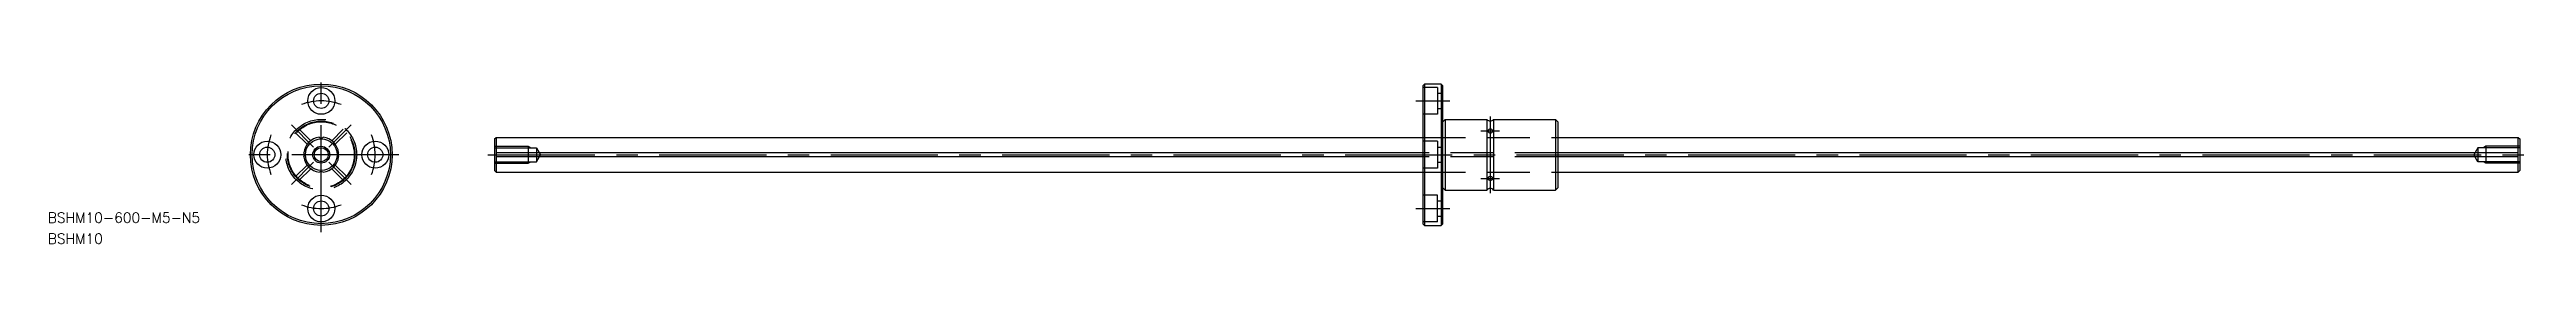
# Model space of a CAD drawing. Extents: x -80 to 653, y -26 to 23.
import ezdxf

# ---------------------------------------------------------------- set-up
doc = ezdxf.new("R2010")
doc.units = 0
doc.linetypes.add('CENTER', pattern=[50.8, 31.75, -6.35, 6.35, -6.35])
doc.linetypes.add('DASHED', pattern=[19.05, 12.7, -6.35])
doc.layers.get('0').update_dxf_attribs({"linetype": 'CONTINUOUS'})
doc.layers.add('CENTER', color=1, linetype='CENTER')
doc.styles.get("Standard").update_dxf_attribs({"font": 'txt.shx', "height": 3, "bigfont": 'bigfont.shx'})

# ---------------------------------------------------------------- blocks, each defined once
blk = doc.blocks.new('*U3')
at = {"color": 7, "linetype": 'CONTINUOUS'}
blk.add_text('BSHM10-600-M5-N5', height=3, dxfattribs=at).set_placement((-81.01, -20.22))
blk = doc.blocks.new('*U4')
at = {"color": 7, "linetype": 'CONTINUOUS'}
blk.add_text('BSHM10', height=3, dxfattribs=at).set_placement((-81.01, -26.44))

msp = doc.modelspace()

# ---------------------------------------------------------------- linework, layer by layer
at = {"color": 7, "linetype": 'CONTINUOUS'}
for p, q in [((326.85, 21), (326.35, 20.5)), ((326.35, 20.5), (326.35, -20.5)), ((326.85, 21), (326.85, -21)), ((331.85, 21), (326.85, 21)), ((331.85, 21), (331.85, -21)), ((331.85, 21), (332.35, 20.5)), ((332.35, -20.5), (332.35, 20.5)), ((332.35, 9.9), (332.95, 10.5)), ((332.95, 10.5), (332.95, -10.5)), ((332.95, 10.5), (345.35, 10.5)), ((345.35, 10.5), (345.35, -10.5)), ((347.35, 10.5), (347.35, -10.5)), ((347.35, 10.5), (365.65, 10.5)), ((365.65, 10.5), (365.65, -10.5)), ((365.65, 10.5), (366.35, 9.8)), ((366.35, 9.8), (366.35, -9.8)), ((51.35, 4.7), (51.82, 5.16)), ((51.35, 4.7), (51.35, -4.7)), ((51.82, 5.16), (326.35, 5.16)), ((51.85, 5.16), (51.85, -5.16)), ((326.35, 0.6), (51.85, 0.6)), ((366.35, 5.16), (650.89, 5.16)), ((650.85, 0.6), (366.35, 0.6)), ((650.85, -5.16), (650.85, 5.16)), ((650.89, 5.16), (651.35, 4.7)), ((651.35, 4.7), (651.35, -4.7)), ((51.35, -4.7), (51.82, -5.16)), ((51.82, -5.16), (326.35, -5.16)), ((326.35, -0.6), (51.85, -0.6)), ((650.85, -0.6), (366.35, -0.6)), ((366.35, -5.16), (650.89, -5.16)), ((651.35, -4.7), (650.89, -5.16)), ((332.95, -10.5), (332.35, -9.9)), ((332.95, -10.5), (345.35, -10.5)), ((347.35, -10.5), (365.65, -10.5)), ((365.65, -10.5), (366.35, -9.8)), ((326.35, -20.5), (326.85, -21)), ((326.85, -21), (331.85, -21)), ((332.35, -20.5), (331.85, -21))]:
    msp.add_line(p, q, dxfattribs=at)
at = {"color": 3, "linetype": 'DASHED'}
for p, q in [((330.75, 20), (326.35, 20)), ((330.75, 20), (330.75, 12)), ((330.75, 18.25), (332.35, 18.25)), ((-3.11, 4.17), (-6.52, 7.58)), ((3.11, 4.17), (6.52, 7.58)), ((330.75, 12), (326.35, 12)), ((330.75, 13.75), (332.35, 13.75)), ((-4.17, 3.11), (-7.58, 6.52)), ((4.17, 3.11), (7.58, 6.52)), ((51.35, 2.5), (61.35, 2.5)), ((51.35, 2.07), (63.75, 2.07)), ((61.35, 2.5), (61.35, -2.5)), ((61.35, 2.5), (62.1, 2.07)), ((63.75, 2.07), (63.75, -2.07)), ((63.75, 2.07), (64.95, 0)), ((63.75, -2.07), (64.95, 0)), ((326.35, 5.16), (366.35, 5.16)), ((330.75, 4), (326.35, 4)), ((366.35, 0.6), (326.35, 0.6)), ((330.75, 4), (330.75, -4)), ((330.75, 2.25), (332.35, 2.25)), ((638.95, 2.07), (637.76, 0)), ((638.95, -2.07), (637.76, 0)), ((651.35, 2.07), (638.95, 2.07)), ((638.95, 2.07), (638.95, -2.07)), ((641.35, 2.5), (640.6, 2.07)), ((651.35, 2.5), (641.35, 2.5)), ((641.35, 2.5), (641.35, -2.5)), ((-4.17, -3.11), (-7.58, -6.52)), ((-3.11, -4.17), (-6.52, -7.58)), ((3.11, -4.17), (6.52, -7.58)), ((4.17, -3.11), (7.58, -6.52)), ((51.35, -2.07), (63.75, -2.07)), ((51.35, -2.5), (61.35, -2.5)), ((61.35, -2.5), (62.1, -2.07)), ((366.35, -0.6), (326.35, -0.6)), ((330.75, -4), (326.35, -4)), ((326.35, -5.16), (366.35, -5.16)), ((330.75, -2.25), (332.35, -2.25)), ((651.35, -2.07), (638.95, -2.07)), ((641.35, -2.5), (640.6, -2.07)), ((651.35, -2.5), (641.35, -2.5)), ((330.75, -12), (326.35, -12)), ((330.75, -20), (330.75, -12)), ((330.75, -13.75), (332.35, -13.75)), ((330.75, -20), (326.35, -20)), ((330.75, -18.25), (332.35, -18.25))]:
    msp.add_line(p, q, dxfattribs=at)
at = {"color": 7, "linetype": 'CONTINUOUS'}
for centre, radius in [((0, 0), 21), ((0, 0), 20.5), ((0, 16), 4), ((0, 16), 2.25), ((-16, 0), 4), ((-16, 0), 2.25), ((0, 0), 4.7), ((0, 0), 2.07), ((16, 0), 4), ((16, 0), 2.25), ((0, -16), 4), ((0, -16), 2.25)]:
    msp.add_circle(centre, radius, dxfattribs=at)
at = {"color": 3, "linetype": 'DASHED'}
for radius in [10.5, 10, 9.8]:
    msp.add_circle((0, 0), radius, dxfattribs=at)
at = {"color": 3, "linetype": 'CONTINUOUS'}
msp.add_circle((0, 0), 2.5, dxfattribs=at)
at = {"color": 7, "linetype": 'CONTINUOUS'}
for centre, radius, start, end in [((346.35, 11.25), 1.25, 216.8699, 323.1301), ((346.09, 7.05), 0.49, 114.12209, 177.08548), ((346.35, 6.33), 1.25, 68.30725, 111.69275), ((346.62, 7.05), 0.49, 2.91452, 65.87791), ((0, 0), 5.2, 96.67213, 173.32787), ((-6.19, 0), 1.19, 329.48856, 30.51144), ((0, 6.19), 1.19, 239.48856, 300.51144), ((0, 0), 5.2, 6.67213, 83.32787), ((6.19, 0), 1.19, 149.48856, 210.51144), ((346.19, 7.12), 0.583, 184.73215, 240.93282), ((346.35, 7.72), 1.2, 247.81173, 292.18827), ((346.52, 7.12), 0.583, 299.06718, 355.26785), ((0, 0), 5.2, 186.67213, 263.32787), ((0, -6.19), 1.19, 59.48856, 120.51144), ((0, 0), 5.2, 276.67213, 353.32787), ((346.19, -7.12), 0.583, 119.06718, 175.26785), ((346.09, -7.05), 0.49, 182.91452, 245.87791), ((346.35, -7.72), 1.2, 67.81173, 112.18827), ((346.52, -7.12), 0.583, 4.73215, 60.93282), ((346.62, -7.05), 0.49, 294.12209, 357.08548), ((346.35, -11.25), 1.25, 36.8699, 143.1301), ((346.35, -6.33), 1.25, 248.30725, 291.69275)]:
    msp.add_arc(centre, radius, start, end, dxfattribs=at)
at = {"layer": 'CENTER', "color": 1, "linetype": 'CENTER'}
for p, q in [((0, -23), (0, 23)), ((324.35, 16), (334.35, 16)), ((-2.26, 2.26), (-8.84, 8.84)), ((2.26, 2.26), (8.84, 8.84)), ((346.35, 11.34), (346.35, -11.39)), ((23, 0), (-23, 0)), ((49.35, 0), (653.35, 0)), ((343.61, 7.07), (349.1, 7.07)), ((-2.26, -2.26), (-8.84, -8.84)), ((2.26, -2.26), (8.84, -8.84)), ((343.61, -7.07), (349.1, -7.07)), ((324.35, -16), (334.35, -16))]:
    msp.add_line(p, q, dxfattribs=at)
for start, end in [(68.47652, 111.52348), (158.47652, 201.52348), (338.47652, 21.52348), (248.47652, 291.52348)]:
    msp.add_arc((0, 0), 16, start, end, dxfattribs=at)

# ---------------------------------------------------------------- block references
at = {"color": 7, "linetype": 'CONTINUOUS'}
for name in ['*U3', '*U4']:
    msp.add_blockref(name, (0, 0), dxfattribs=at)

doc.saveas('drawing.dxf')
